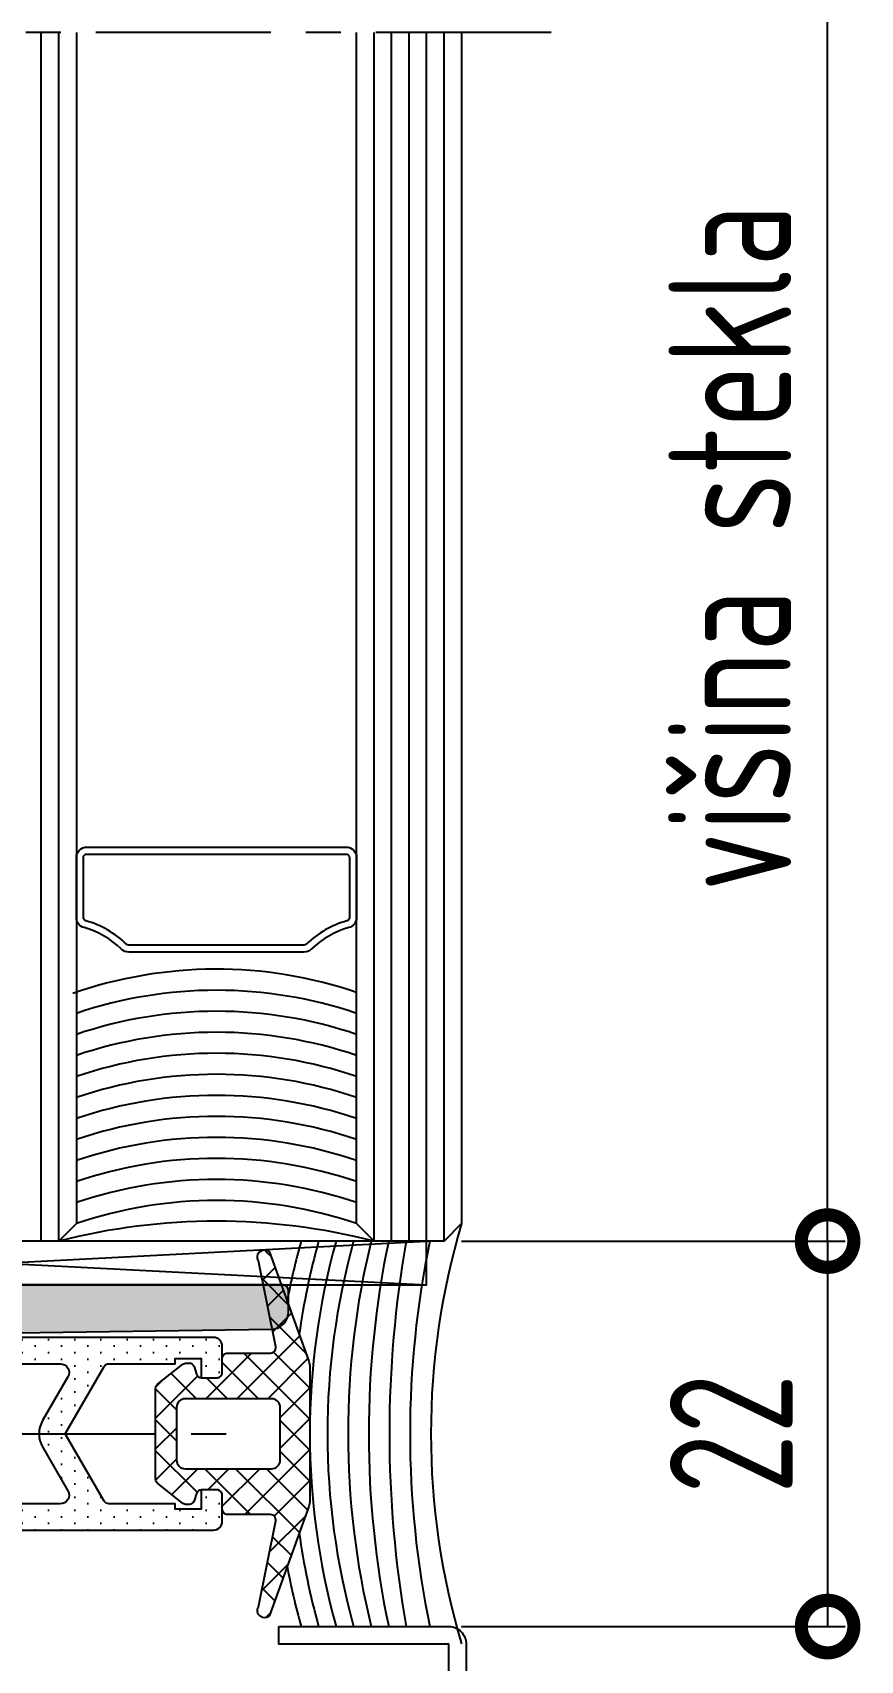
# Model space of a CAD drawing. Extents: x -207922 to -189609, y 24831 to 30124.
# Drawn here: x -207262.6 to -207215.3, y 28978 to 29071 of the extents above; entities that cross this region are included whole.
import ezdxf

# ---------------------------------------------------------------- set-up
doc = ezdxf.new("R2010")
doc.units = 0
doc.header["$LTSCALE"] = 8
doc.linetypes.add('CENTER', pattern=[2, 1.25, -0.25, 0.25, -0.25])
doc.layers.get('0').update_dxf_attribs({"linetype": 'CONTINUOUS'})
doc.layers.get('DEFPOINTS').update_dxf_attribs({"linetype": 'CONTINUOUS'})
for name, color, linetype in [('ACCESSORI', 200, 'CONTINUOUS'), ('ASSI', 1, 'CENTER'), ('CONST50', 7, 'CONTINUOUS'), ('FILL', 253, 'CONTINUOUS'), ('FINE', 7, 'CONTINUOUS'), ('GOMMA', 3, 'CONTINUOUS'), ('QUOTE', 254, 'CONTINUOUS'), ('TRATTEGGI', 140, 'CONTINUOUS'), ('VETRO', 6, 'CONTINUOUS')]:
    doc.layers.add(name, color=color, linetype=linetype)
doc.styles.add('GEN1', font='geniso.shx', dxfattribs={"width": 0.8})
doc.dimstyles.new('LE2', dxfattribs={"dimscale": 2, "dimtxt": 3.5, "dimasz": 3, "dimexe": 0.5, "dimexo": 0.5, "dimgap": 1, "dimtad": 1, "dimdec": 1, "dimrnd": 0.05, "dimzin": 12, "dimtxsty": 'GEN1', "dimblk": 'DOTSMALL', "dimcen": -3, "dimclrd": 1, "dimclre": 1, "dimclrt": 2, "dimadec": 1, "dimazin": 0, "dimtfac": 1, "dimtdec": 1, "dimtmove": 0, "dimatfit": 3, "dimldrblk": 'DOTSMALL', "dimfxl": 1, "dimtvp": 4, "dimtolj": 1, "dimtzin": 12, "dimarcsym": 0})

# ---------------------------------------------------------------- blocks, each defined once
blk = doc.blocks.new('_DotSmall')
at = {"color": 0, "const_width": 0.5}
blk.add_lwpolyline([(-0.0625, 0, 1), (0.0625, 0, 1)], format="xyb", close=True, dxfattribs=at)
blk = doc.blocks.new('*D96')
at = {"color": 1, "lineweight": -2, "ltscale": 0.2, "transparency": 16777216}
for p, q in [((-207238.052, 29001.97), (-207216.158, 29001.97)), ((-207217.158, 29001.97), (-207217.158, 28979.964)), ((-207238.052, 28979.964), (-207216.158, 28979.964))]:
    blk.add_line(p, q, dxfattribs=at)
at = {"layer": 'DEFPOINTS', "color": 0, "ltscale": 0.2, "transparency": 16777216}
for p in [(-207239.052, 29001.97), (-207239.052, 28979.964), (-207217.158, 28979.964)]:
    blk.add_point(p, dxfattribs=at)
at = {"color": 1, "lineweight": -2, "ltscale": 0.2, "transparency": 16777216, "xscale": 6, "yscale": 6, "zscale": 6}
for p, rotation in [((-207217.158, 29001.97), 90), ((-207217.158, 28979.964), 270)]:
    blk.add_blockref('_DotSmall', p, dxfattribs=dict(at, rotation=rotation))
at = {"color": 2, "ltscale": 0.2, "transparency": 16777216, "insert": (-207222.658, 28990.967), "char_height": 7, "attachment_point": 5, "rotation": 90, "style": 'GEN1'}
blk.add_mtext('\\A1;22', dxfattribs=at)
blk = doc.blocks.new('*D98')
at = {"color": 1, "lineweight": -2, "ltscale": 0.2, "transparency": 16777216}
for p, q in [((-207290.552, 29071.969), (-207290.552, 29095.123)), ((-207238.052, 29071.97), (-207238.052, 29095.123)), ((-207290.552, 29094.123), (-207238.052, 29094.123))]:
    blk.add_line(p, q, dxfattribs=at)
at = {"layer": 'DEFPOINTS', "color": 0, "ltscale": 0.2, "transparency": 16777216}
for p in [(-207238.052, 29094.123), (-207290.552, 29070.969), (-207238.052, 29070.97)]:
    blk.add_point(p, dxfattribs=at)
at = {"color": 1, "lineweight": -2, "ltscale": 0.2, "transparency": 16777216, "xscale": 6, "yscale": 6, "zscale": 6, "rotation": 180}
blk.add_blockref('_DotSmall', (-207290.552, 29094.123), dxfattribs=at)
at = {"color": 1, "lineweight": -2, "ltscale": 0.2, "transparency": 16777216, "xscale": 6, "yscale": 6, "zscale": 6}
blk.add_blockref('_DotSmall', (-207238.052, 29094.123), dxfattribs=at)
at = {"color": 2, "ltscale": 0.2, "transparency": 16777216, "insert": (-207264.302, 29100.149), "char_height": 7, "attachment_point": 5, "style": 'GEN1'}
blk.add_mtext('\\A1;52,5', dxfattribs=at)
blk = doc.blocks.new('*D100')
at = {"color": 1, "lineweight": -2, "ltscale": 0.2, "transparency": 16777216}
for p, q in [((-207266.052, 29071.97), (-207266.052, 29083.662)), ((-207260.052, 29071.97), (-207260.052, 29083.662)), ((-207266.052, 29082.662), (-207260.052, 29082.662))]:
    blk.add_line(p, q, dxfattribs=at)
at = {"layer": 'DEFPOINTS', "color": 0, "ltscale": 0.2, "transparency": 16777216}
for p in [(-207260.052, 29082.662), (-207266.052, 29070.97), (-207260.052, 29070.97)]:
    blk.add_point(p, dxfattribs=at)
at = {"color": 1, "lineweight": -2, "ltscale": 0.2, "transparency": 16777216, "xscale": 6, "yscale": 6, "zscale": 6, "rotation": 180}
blk.add_blockref('_DotSmall', (-207266.052, 29082.662), dxfattribs=at)
at = {"color": 1, "lineweight": -2, "ltscale": 0.2, "transparency": 16777216, "xscale": 6, "yscale": 6, "zscale": 6}
blk.add_blockref('_DotSmall', (-207260.052, 29082.662), dxfattribs=at)
at = {"color": 2, "ltscale": 0.2, "transparency": 16777216, "insert": (-207263.052, 29088.162), "char_height": 7, "attachment_point": 5, "style": 'GEN1'}
blk.add_mtext('\\A1;6', dxfattribs=at)
blk = doc.blocks.new('*D101')
at = {"color": 1, "lineweight": -2, "ltscale": 0.2, "transparency": 16777216}
for p, q in [((-207260.052, 29071.97), (-207260.052, 29083.662)), ((-207244.052, 29071.969), (-207244.052, 29083.662)), ((-207244.052, 29082.662), (-207260.052, 29082.662))]:
    blk.add_line(p, q, dxfattribs=at)
at = {"layer": 'DEFPOINTS', "color": 0, "ltscale": 0.2, "transparency": 16777216}
for p in [(-207260.052, 29082.662), (-207260.052, 29070.97), (-207244.052, 29070.969)]:
    blk.add_point(p, dxfattribs=at)
at = {"color": 1, "lineweight": -2, "ltscale": 0.2, "transparency": 16777216, "xscale": 6, "yscale": 6, "zscale": 6, "rotation": 180}
blk.add_blockref('_DotSmall', (-207260.052, 29082.662), dxfattribs=at)
at = {"color": 1, "lineweight": -2, "ltscale": 0.2, "transparency": 16777216, "xscale": 6, "yscale": 6, "zscale": 6}
blk.add_blockref('_DotSmall', (-207244.052, 29082.662), dxfattribs=at)
at = {"color": 2, "ltscale": 0.2, "transparency": 16777216, "insert": (-207252.052, 29088.162), "char_height": 7, "attachment_point": 5, "style": 'GEN1'}
blk.add_mtext('\\A1;16', dxfattribs=at)
blk = doc.blocks.new('*D102')
at = {"color": 1, "lineweight": -2, "ltscale": 0.2, "transparency": 16777216}
for p, q in [((-207244.052, 29071.97), (-207244.052, 29083.662)), ((-207238.052, 29071.97), (-207238.052, 29083.662)), ((-207238.052, 29082.662), (-207244.052, 29082.662))]:
    blk.add_line(p, q, dxfattribs=at)
at = {"layer": 'DEFPOINTS', "color": 0, "ltscale": 0.2, "transparency": 16777216}
for p in [(-207244.052, 29082.662), (-207244.052, 29070.97), (-207238.052, 29070.97)]:
    blk.add_point(p, dxfattribs=at)
at = {"color": 1, "lineweight": -2, "ltscale": 0.2, "transparency": 16777216, "xscale": 6, "yscale": 6, "zscale": 6, "rotation": 180}
blk.add_blockref('_DotSmall', (-207244.052, 29082.662), dxfattribs=at)
at = {"color": 1, "lineweight": -2, "ltscale": 0.2, "transparency": 16777216, "xscale": 6, "yscale": 6, "zscale": 6}
blk.add_blockref('_DotSmall', (-207238.052, 29082.662), dxfattribs=at)
at = {"color": 2, "ltscale": 0.2, "transparency": 16777216, "insert": (-207241.052, 29088.162), "char_height": 7, "attachment_point": 5, "style": 'GEN1'}
blk.add_mtext('\\A1;6', dxfattribs=at)

msp = doc.modelspace()

# ---------------------------------------------------------------- hatches: boundary and pattern name
at = {"layer": 'FILL'}
msp.add_hatch(color=51, dxfattribs=at).paths.add_polyline_path([(-207247.944, 28999.166, 0.414199), (-207248.244, 28999.466), (-207294.704, 28999.466, -0.339454), (-207294.994, 28999.689), (-207295.585, 29001.894, 0.339468), (-207295.874, 29002.116), (-207296.544, 29002.116, -0.414214), (-207296.844, 29002.416), (-207296.844, 29003.816, 0.414214), (-207297.144, 29004.116), (-207298.144, 29004.116, 0.414213), (-207298.644, 29003.616), (-207298.644, 29000.184, 0.109518), (-207298.616, 29000.058), (-207297.48, 28997.621, 0.291473), (-207295.667, 28996.466), (-207280.644, 28996.477), (-207248.911, 28996.935, 0.404487), (-207247.944, 28997.935)])
h = msp.add_hatch(dxfattribs=at)
h.set_pattern_fill('ANSI37', color=137, scale=10, angle=90, style=0)
h.set_pattern_definition([(135, (-207177.7921, 28906.966), (-0.883883, -0.883883), []), (225, (-207177.7921, 28906.966), (0.883883, -0.883883), [])])
edge = h.paths.add_edge_path(flags=16)
edge.add_arc((-207248.913, 28992.47), 0.5, 0, 90)
edge.add_line((-207248.913, 28992.97), (-207253.827, 28992.97))
edge.add_arc((-207253.827, 28992.47), 0.5, 90, 180)
edge.add_line((-207254.327, 28992.47), (-207254.327, 28989.47))
edge.add_arc((-207253.827, 28989.47), 0.5, 180, 270)
edge.add_line((-207253.827, 28988.97), (-207248.913, 28988.97))
edge.add_arc((-207248.913, 28989.47), 0.5, 270, 360)
edge.add_line((-207248.413, 28989.47), (-207248.413, 28992.47))
edge = h.paths.add_edge_path()
edge.add_line((-207253.184, 28987.566), (-207253.329, 28987.134))
edge.add_arc((-207253.614, 28987.23), 0.3, 270, 341.33728, ccw=False)
edge.add_line((-207253.614, 28986.93), (-207253.772, 28986.93))
edge.add_arc((-207253.772, 28987.23), 0.3, 230.43993, 270, ccw=False)
edge.add_line((-207253.963, 28986.999), (-207255.414, 28988.145))
edge.add_arc((-207255.223, 28988.376), 0.3, 180, 230.43993, ccw=False)
edge.add_line((-207255.523, 28988.376), (-207255.523, 28993.564))
edge.add_arc((-207255.223, 28993.564), 0.3, 129.56007, 180, ccw=False)
edge.add_line((-207255.414, 28993.795), (-207253.963, 28994.941))
edge.add_arc((-207253.772, 28994.71), 0.3, 90, 129.56007, ccw=False)
edge.add_line((-207253.772, 28995.01), (-207253.614, 28995.01))
edge.add_arc((-207253.614, 28994.71), 0.3, 18.66272, 90, ccw=False)
edge.add_line((-207253.329, 28994.806), (-207253.184, 28994.374))
edge.add_arc((-207252.899, 28994.47), 0.3, 198.66272, 270)
edge.add_line((-207252.899, 28994.17), (-207252.019, 28994.17))
edge.add_arc((-207252.019, 28994.47), 0.3, 270, 360)
edge.add_line((-207251.719, 28994.47), (-207251.719, 28995.281))
edge.add_arc((-207251.419, 28995.281), 0.3, 90, 180, ccw=False)
edge.add_line((-207251.419, 28995.581), (-207248.963, 28995.581))
edge.add_arc((-207248.963, 28995.881), 0.3, 270, 371.27771)
edge.add_line((-207248.669, 28995.939), (-207249.648, 29000.847))
edge.add_arc((-207249.316, 29001.07), 0.4, 42.83423, 213.8174, ccw=False)
edge.add_line((-207249.022, 29001.342), (-207246.778, 28995.119))
edge.add_arc((-207247.719, 28994.78), 1, 0, 19.83179, ccw=False)
edge.add_line((-207246.719, 28994.78), (-207246.719, 28987.16))
edge.add_arc((-207247.719, 28987.16), 1, 340.16821, 360, ccw=False)
edge.add_line((-207246.778, 28986.821), (-207249.022, 28980.598))
edge.add_arc((-207249.316, 28980.87), 0.4, 146.1826, 317.16577, ccw=False)
edge.add_line((-207249.648, 28981.093), (-207248.669, 28986.001))
edge.add_arc((-207248.963, 28986.059), 0.3, 348.72229, 450)
edge.add_line((-207248.963, 28986.359), (-207251.419, 28986.359))
edge.add_arc((-207251.419, 28986.659), 0.3, 180, 270, ccw=False)
edge.add_line((-207251.719, 28986.659), (-207251.719, 28987.47))
edge.add_arc((-207252.019, 28987.47), 0.3, 0, 90)
edge.add_line((-207252.019, 28987.77), (-207252.899, 28987.77))
edge.add_arc((-207252.899, 28987.47), 0.3, 90, 161.33728)
h = msp.add_hatch(dxfattribs=at)
h.set_pattern_fill('DOTS', color=2, scale=12, angle=90, style=0)
h.set_pattern_definition([(90, (-207410.1467, 28844.1074), (-0.75, 0.375), [0, -0.75])])
edge = h.paths.add_edge_path()
edge.add_line((-207268.987, 28994.97), (-207269.709, 28993.72))
edge.add_arc((-207269.276, 28993.47), 0.5, 150, 270)
edge.add_line((-207269.276, 28992.97), (-207266.219, 28992.97))
edge.add_arc((-207266.219, 28993.97), 1, 270, 360)
edge.add_line((-207265.219, 28993.97), (-207265.219, 28994.67))
edge.add_arc((-207264.919, 28994.67), 0.3, 90, 180, ccw=False)
edge.add_line((-207264.919, 28994.97), (-207260.971, 28994.97))
edge.add_arc((-207260.971, 28994.47), 0.5, -30, 90, ccw=False)
edge.add_line((-207260.538, 28994.22), (-207261.981, 28991.72))
edge.add_arc((-207260.682, 28990.97), 1.5, 150, 210)
edge.add_line((-207261.981, 28990.22), (-207260.538, 28987.72))
edge.add_arc((-207260.971, 28987.47), 0.5, -90, 30, ccw=False)
edge.add_line((-207260.971, 28986.97), (-207264.919, 28986.97))
edge.add_arc((-207264.919, 28987.27), 0.3, 180, 270, ccw=False)
edge.add_line((-207265.219, 28987.27), (-207265.219, 28987.97))
edge.add_arc((-207266.219, 28987.97), 1, 0, 90)
edge.add_line((-207266.219, 28988.97), (-207269.276, 28988.97))
edge.add_arc((-207269.276, 28988.47), 0.5, 90, 210)
edge.add_line((-207269.709, 28988.22), (-207268.987, 28986.97))
edge.add_line((-207268.987, 28986.97), (-207268.134, 28986.97))
edge.add_line((-207268.134, 28986.97), (-207267.919, 28987.77))
edge.add_line((-207267.919, 28987.77), (-207267.019, 28987.77))
edge.add_arc((-207267.019, 28987.47), 0.3, 0, 90, ccw=False)
edge.add_line((-207266.719, 28987.47), (-207266.719, 28985.77))
edge.add_arc((-207266.419, 28985.77), 0.3, 180, 270)
edge.add_line((-207266.419, 28985.47), (-207252.219, 28985.47))
edge.add_arc((-207252.219, 28985.97), 0.5, 270, 360)
edge.add_line((-207251.719, 28985.97), (-207251.719, 28987.47))
edge.add_arc((-207252.019, 28987.47), 0.3, 0, 90)
edge.add_line((-207252.019, 28987.77), (-207252.919, 28987.77))
edge.add_line((-207252.919, 28987.77), (-207252.919, 28986.67))
edge.add_line((-207252.919, 28986.67), (-207254.419, 28986.67))
edge.add_line((-207254.419, 28986.67), (-207254.419, 28986.97))
edge.add_line((-207254.419, 28986.97), (-207258.2, 28986.97))
edge.add_arc((-207258.2, 28987.27), 0.3, 210, 270, ccw=False)
edge.add_line((-207258.459, 28987.12), (-207260.682, 28990.97))
edge.add_line((-207260.682, 28990.97), (-207258.459, 28994.82))
edge.add_arc((-207258.2, 28994.67), 0.3, 90, 150, ccw=False)
edge.add_line((-207258.2, 28994.97), (-207254.419, 28994.97))
edge.add_line((-207254.419, 28994.97), (-207254.419, 28995.27))
edge.add_line((-207254.419, 28995.27), (-207252.919, 28995.27))
edge.add_line((-207252.919, 28995.27), (-207252.919, 28994.17))
edge.add_line((-207252.919, 28994.17), (-207252.019, 28994.17))
edge.add_arc((-207252.019, 28994.47), 0.3, 270, 360)
edge.add_line((-207251.719, 28994.47), (-207251.719, 28995.97))
edge.add_arc((-207252.219, 28995.97), 0.5, 0, 90)
edge.add_line((-207252.219, 28996.47), (-207266.419, 28996.47))
edge.add_arc((-207266.419, 28996.17), 0.3, 90, 180)
edge.add_line((-207266.719, 28996.17), (-207266.719, 28994.47))
edge.add_arc((-207267.019, 28994.47), 0.3, -90, 0, ccw=False)
edge.add_line((-207267.019, 28994.17), (-207267.919, 28994.17))
edge.add_line((-207267.919, 28994.17), (-207268.134, 28994.97))
edge.add_line((-207268.134, 28994.97), (-207268.987, 28994.97))

# ---------------------------------------------------------------- linework, layer by layer
at = {"color": 1, "ltscale": 0.2}
for p, q in [((-207217.158, 29001.97), (-207217.158, 29098.65)), ((-207238.052, 29001.97), (-207216.158, 29001.97))]:
    msp.add_line(p, q, dxfattribs=at)
at = {"layer": 'ACCESSORI'}
msp.add_lwpolyline([(-207296.844, 29003.816, 0.414214), (-207297.144, 29004.116), (-207298.144, 29004.116, 0.414214), (-207298.644, 29003.616), (-207298.644, 29000.184, 0.109518), (-207298.616, 29000.058), (-207297.48, 28997.621, 0.291473), (-207295.667, 28996.466), (-207280.644, 28996.477), (-207248.911, 28996.935, 0.404487), (-207247.944, 28997.935), (-207247.944, 28999.166, 0.414199), (-207248.244, 28999.466), (-207294.704, 28999.466, -0.339454), (-207294.994, 28999.689), (-207295.585, 29001.894, 0.339468), (-207295.874, 29002.116), (-207296.544, 29002.116, -0.414214), (-207296.844, 29002.416)], format="xyb", close=True, dxfattribs=at)
at = {"layer": 'ASSI'}
for p, q in [((-207232.943, 29070.969), (-207358.241, 29070.969)), ((-207361.498, 28990.97), (-207249.852, 28990.97))]:
    msp.add_line(p, q, dxfattribs=at)
at = {"layer": 'CONST50', "ltscale": 0.2}
msp.add_lwpolyline([(-207248.5, 28979.964), (-207238.789, 28979.964, -0.414214), (-207237.789, 28978.964), (-207237.789, 28962.97, -0.414214), (-207238.789, 28961.97), (-207294.885, 28961.97), (-207294.885, 28962.97), (-207238.789, 28962.97), (-207238.789, 28978.964), (-207248.5, 28978.964)], format="xyb", close=True, dxfattribs=at)
at = {"layer": 'FINE'}
for p, q in [((-207288.487, 28999.466), (-207240.052, 29001.97)), ((-207288.487, 29001.97), (-207240.052, 28999.47))]:
    msp.add_line(p, q, dxfattribs=at)
msp.add_lwpolyline([(-207240.052, 29001.97), (-207288.487, 29001.97), (-207288.487, 28999.466), (-207240.052, 28999.47)], close=True, dxfattribs=at)
for centre, radius, start, end in [((-207252.061, 28992.647), 24.849, 71.19858, 109.2479), ((-207252.052, 28991.445), 24.848, 71.21899, 108.78101), ((-207252.052, 28990.245), 24.848, 71.21899, 108.78101), ((-207252.052, 28989.045), 24.848, 71.21899, 108.78101), ((-207252.052, 28987.845), 24.848, 71.21899, 108.78101), ((-207252.052, 28986.645), 24.848, 71.21899, 108.78101), ((-207252.052, 28985.445), 24.848, 71.21899, 108.78101), ((-207252.052, 28984.245), 24.848, 71.21899, 108.78101), ((-207252.052, 28983.045), 24.848, 71.21899, 108.78101), ((-207252.052, 28981.845), 24.848, 71.21899, 108.78101), ((-207252.052, 28980.645), 24.848, 71.21899, 108.78101), ((-207252.052, 28979.445), 24.848, 71.21899, 108.78101), ((-207252.052, 28966.884), 36.221, 75.6129, 104.3871)]:
    msp.add_arc(centre, radius, start, end, dxfattribs=at)
at = {"layer": 'GOMMA'}
for points in [[(-207253.184, 28987.566), (-207253.329, 28987.134, -0.321726), (-207253.614, 28986.93), (-207253.772, 28986.93, -0.174348), (-207253.963, 28986.999), (-207255.414, 28988.145, -0.223709), (-207255.523, 28988.376), (-207255.523, 28993.564, -0.223709), (-207255.414, 28993.795), (-207253.963, 28994.941, -0.174348), (-207253.772, 28995.01), (-207253.614, 28995.01, -0.321726), (-207253.329, 28994.806), (-207253.184, 28994.374, 0.321726), (-207252.899, 28994.17), (-207252.019, 28994.17, 0.414214), (-207251.719, 28994.47), (-207251.719, 28995.281, -0.414214), (-207251.419, 28995.581), (-207248.963, 28995.581, 0.473113), (-207248.669, 28995.939), (-207249.648, 29000.847, -0.924254), (-207249.022, 29001.342), (-207246.778, 28995.119, -0.086749), (-207246.719, 28994.78), (-207246.719, 28987.16, -0.086749), (-207246.778, 28986.821), (-207249.022, 28980.598, -0.924254), (-207249.648, 28981.093), (-207248.669, 28986.001, 0.473113), (-207248.963, 28986.359), (-207251.419, 28986.359, -0.414214), (-207251.719, 28986.659), (-207251.719, 28987.47, 0.414214), (-207252.019, 28987.77), (-207252.899, 28987.77, 0.321726)], [(-207248.413, 28992.47, 0.414214), (-207248.913, 28992.97), (-207253.827, 28992.97, 0.414214), (-207254.327, 28992.47), (-207254.327, 28989.47, 0.414214), (-207253.827, 28988.97), (-207248.913, 28988.97, 0.414214), (-207248.413, 28989.47)]]:
    msp.add_lwpolyline(points, format="xyb", close=True, dxfattribs=at)
for points in [[(-207266.419, 28985.47), (-207252.219, 28985.47, 0.414214), (-207251.719, 28985.97), (-207251.719, 28987.47, 0.414214), (-207252.019, 28987.77), (-207252.919, 28987.77), (-207252.919, 28986.67), (-207254.419, 28986.67), (-207254.419, 28986.97), (-207258.2, 28986.97, -0.267949), (-207258.459, 28987.12), (-207260.682, 28990.97), (-207258.459, 28994.82, -0.267949), (-207258.2, 28994.97), (-207254.419, 28994.97), (-207254.419, 28995.27), (-207252.919, 28995.27), (-207252.919, 28994.17), (-207252.019, 28994.17, 0.414214), (-207251.719, 28994.47), (-207251.719, 28995.97, 0.414214), (-207252.219, 28996.47), (-207266.419, 28996.47, 0.414214)], [(-207264.919, 28994.97), (-207260.971, 28994.97, -0.57735), (-207260.538, 28994.22), (-207261.981, 28991.72, 0.267949), (-207261.981, 28990.22), (-207260.538, 28987.72, -0.57735), (-207260.971, 28986.97), (-207264.919, 28986.97, -0.414214)]]:
    msp.add_lwpolyline(points, format="xyb", dxfattribs=at)
at = {"layer": 'QUOTE'}
for centre, radius, start, end in [((-207197.934, 28990.97), 41.875, 163.3473, 196.6527), ((-207207.624, 28990.97), 41.094, 164.47399, 169.37541), ((-207206.624, 28990.97), 41.094, 164.47399, 172.07178), ((-207205.624, 28990.97), 41.094, 164.47399, 195.52601), ((-207204.624, 28990.97), 41.094, 164.47399, 195.52601), ((-207198.05, 28990.97), 46.489, 166.31322, 193.68678), ((-207189.71, 28990.966), 53.65, 168.16431, 191.83569), ((-207178.745, 28990.97), 63.435, 170.01416, 189.98584), ((-207187.351, 28990.966), 53.65, 168.16431, 191.83569), ((-207206.624, 28990.97), 41.094, 187.92822, 195.52601), ((-207206.624, 28990.97), 41.094, 187.92822, 195.52601), ((-207207.624, 28990.97), 41.094, 190.62459, 195.52601)]:
    msp.add_arc(centre, radius, start, end, dxfattribs=at)
at = {"layer": 'TRATTEGGI'}
for p, q in [((-207262.052, 29001.97), (-207262.052, 29070.97)), ((-207262.052, 29001.97), (-207262.052, 29070.97)), ((-207262.052, 29001.97), (-207262.052, 29070.97)), ((-207261.052, 29001.97), (-207261.052, 29070.97)), ((-207261.052, 29001.97), (-207261.052, 29070.97)), ((-207243.052, 29001.97), (-207243.052, 29070.97)), ((-207243.052, 29001.97), (-207243.052, 29070.97)), ((-207242.052, 29001.97), (-207242.052, 29070.97)), ((-207242.052, 29001.97), (-207242.052, 29070.97)), ((-207241.052, 29001.97), (-207241.052, 29070.97)), ((-207241.052, 29001.97), (-207241.052, 29070.97)), ((-207240.052, 29001.97), (-207240.052, 29070.97)), ((-207240.052, 29001.97), (-207240.052, 29070.97)), ((-207240.052, 29001.97), (-207240.052, 29070.97)), ((-207239.052, 29001.97), (-207239.052, 29070.97)), ((-207239.052, 29001.97), (-207239.052, 29070.97))]:
    msp.add_line(p, q, dxfattribs=at)
at = {"layer": 'VETRO'}
for points in [[(-207260.052, 29070.97), (-207260.052, 29002.97), (-207261.052, 29001.97), (-207265.052, 29001.97), (-207266.052, 29002.97), (-207266.052, 29070.97)], [(-207238.052, 29070.97), (-207238.052, 29002.97), (-207239.052, 29001.97), (-207243.052, 29001.97), (-207244.052, 29002.97), (-207244.052, 29070.97)]]:
    msp.add_lwpolyline(points, dxfattribs=at)
msp.add_lwpolyline([(-207247.054, 29018.47), (-207257.051, 29018.47, -0.195029), (-207257.469, 29018.639, 0.12553), (-207259.613, 29019.869, -0.336908), (-207260.052, 29020.447), (-207260.052, 29023.87, -0.414214), (-207259.452, 29024.47), (-207244.652, 29024.47, -0.414214), (-207244.052, 29023.87), (-207244.052, 29020.447, -0.336908), (-207244.492, 29019.869, 0.12553), (-207246.636, 29018.639, -0.195029)], format="xyb", close=True, dxfattribs=at)
at = {"layer": 'VETRO', "color": 7}
msp.add_lwpolyline([(-207247.054, 29018.87), (-207257.051, 29018.87, -0.195029), (-207257.19, 29018.926, 0.12553), (-207259.506, 29020.254, -0.336908), (-207259.652, 29020.447), (-207259.652, 29023.87, -0.414214), (-207259.452, 29024.07), (-207244.652, 29024.07, -0.414214), (-207244.452, 29023.87), (-207244.452, 29020.447, -0.336908), (-207244.599, 29020.254, 0.12553), (-207246.914, 29018.926, -0.195029)], format="xyb", close=True, dxfattribs=at)

# ---------------------------------------------------------------- block references
at = {"color": 1, "ltscale": 0.2, "xscale": -6, "yscale": 6, "zscale": 6, "rotation": 90}
msp.add_blockref('_DotSmall', (-207217.158, 29001.97), dxfattribs=at)

# ---------------------------------------------------------------- texts
at = {"color": 2, "ltscale": 0.2, "insert": (-207222.742, 29041.535), "char_height": 7, "attachment_point": 5, "rotation": 90, "style": 'GEN1'}
msp.add_mtext('\\A1;višina stekla', dxfattribs=at)

# ---------------------------------------------------------------- dimensions: what is measured, and where the dimension line sits
at = {"ltscale": 0.2}
dim = msp.add_linear_dim(base=(-207238.052, 29094.123), p1=(-207290.552, 29070.969), p2=(-207238.052, 29070.97), dimstyle='LE2', dxfattribs=at)
dim.commit()
dim.dimension.update_dxf_attribs({"geometry": '*D98', "text_midpoint": (-207264.302, 29100.149)})
dim = msp.add_linear_dim(base=(-207260.052, 29082.662), p1=(-207266.052, 29070.97), p2=(-207260.052, 29070.97), dimstyle='LE2', dxfattribs=at)
dim.commit()
dim.dimension.update_dxf_attribs({"geometry": '*D100', "text_midpoint": (-207263.052, 29082.662), "dimtype": 160})
for base, p1, p2, angle, picture, middle in [((-207260.052, 29082.662), (-207244.052, 29070.969), (-207260.052, 29070.97), 180, '*D101', (-207252.052, 29088.162)), ((-207217.158, 28979.964), (-207239.052, 29001.97), (-207239.052, 28979.964), 270, '*D96', (-207222.658, 28990.967))]:
    dim = msp.add_linear_dim(base=base, p1=p1, p2=p2, angle=angle, dimstyle='LE2', dxfattribs=at)
    dim.commit()
    dim.dimension.update_dxf_attribs({"geometry": picture, "text_midpoint": middle})
dim = msp.add_linear_dim(base=(-207244.052, 29082.662), p1=(-207238.052, 29070.97), p2=(-207244.052, 29070.97), angle=180, dimstyle='LE2', dxfattribs=at)
dim.commit()
dim.dimension.update_dxf_attribs({"geometry": '*D102', "text_midpoint": (-207241.052, 29082.662), "dimtype": 160})

doc.saveas('drawing.dxf')
